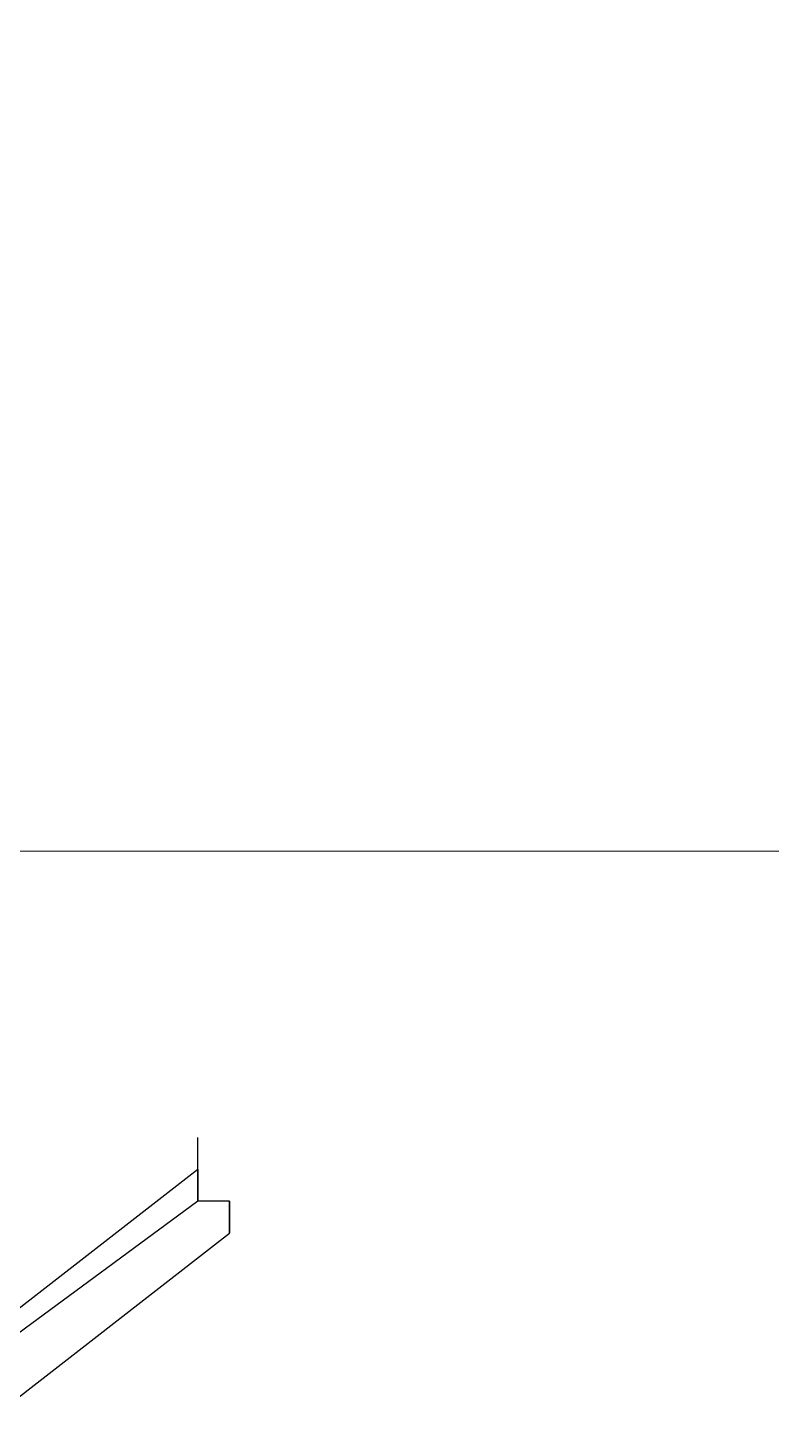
# Model space of a CAD drawing. Header units: inches. Extents: x 3324238 to 135265466, y -1036581 to 20094598.
# Drawn here: x 3353734.733 to 3353736.613, y -519022.043 to -519018.509 of the extents above; entities that cross this region are included whole.
import ezdxf

# ---------------------------------------------------------------- set-up
doc = ezdxf.new("R2010")
doc.units = ezdxf.units.IN
doc.header["$MEASUREMENT"] = 0
doc.layers.add('PDF_Geometry', color=7, linetype='Continuous')

msp = doc.modelspace()

# ---------------------------------------------------------------- linework, layer by layer
at = {"layer": 'PDF_Geometry', "color": 32, "lineweight": 13, "true_color": 0xdd6e00}
msp.add_lwpolyline([(3353740.2386, -519026.0718, 1.00015), (3353717.3563, -519026.0718), (3353717.3563, -519077.0734)], format="xyb", dxfattribs=at)
at = {"layer": 'PDF_Geometry', "color": 152, "lineweight": 13, "true_color": 0x006edd}
msp.add_lwpolyline([(3353729.6032, -519020.5929), (3353747.0871, -519020.5929)], dxfattribs=at)
at = {"layer": 'PDF_Geometry', "lineweight": 25}
for points in [[(3353735.1626, -519021.3986), (3353735.1626, -519021.3181)], [(3353735.1626, -519021.3986), (3353735.1626, -519021.4792), (3353735.1626, -519021.3986), (3353735.1626, -519021.3181)], [(3353735.1626, -519021.4792), (3353735.1626, -519021.3986)], [(3353735.1626, -519021.4792), (3353733.6317, -519022.6072)], [(3353735.2431, -519021.5598), (3353735.2431, -519021.4792)], [(3353735.2432, -519021.5598), (3353735.2432, -519021.4792)], [(3353733.7929, -519022.7683), (3353733.7929, -519022.6878), (3353735.2431, -519021.5598)]]:
    msp.add_lwpolyline(points, dxfattribs=at)
for points in [[(3353733.6317, -519022.6878), (3353733.6317, -519022.7683), (3353733.7123, -519022.7683), (3353733.7123, -519022.6878), (3353733.7123, -519022.7683), (3353733.7929, -519022.8489), (3353733.7929, -519022.7683), (3353733.7929, -519022.8489), (3353733.7123, -519022.8489), (3353733.7929, -519022.8489), (3353733.8734, -519022.8489), (3353733.7929, -519022.8489), (3353733.7929, -519022.7683), (3353733.7929, -519022.6878), (3353735.2432, -519021.5598), (3353735.2432, -519021.4792), (3353735.1626, -519021.4792), (3353735.1626, -519021.3986), (3353733.7123, -519022.5266), (3353733.6317, -519022.6072), (3353733.6317, -519022.5266), (3353733.6317, -519022.6072), (3353733.6317, -519022.5266), (3353733.6317, -519022.6072)], [(3353735.2432, -519021.4792), (3353735.2432, -519021.5598)]]:
    msp.add_lwpolyline(points, close=True, dxfattribs=at)
at = {"layer": 'PDF_Geometry', "color": 32, "lineweight": 13, "true_color": 0xdd6e00}
msp.add_arc((3353728.7974, -519026.0638), 11.9246, 359.96181, 180.03819, dxfattribs=at)

doc.saveas('drawing.dxf')
